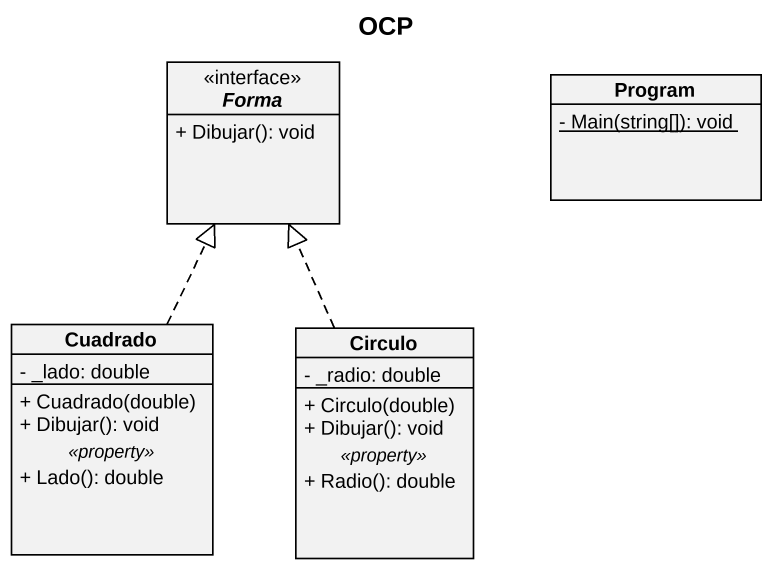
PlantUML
@startuml
title OCP
hide circle
hide empty members
skinparam classAttributeIconSize 0
interface Forma <<interface>> {
  + Dibujar(): void
}
class Program {
  {static} - Main(string[]): void
}
class Cuadrado {
  - _lado: double
  --
  + Cuadrado(double)
  + Dibujar(): void
  .. <<property>> ..
  + Lado(): double
}
class Circulo {
  - _radio: double
  --
  + Circulo(double)
  + Dibujar(): void
  .. <<property>> ..
  + Radio(): double
}
Cuadrado .up.|> Forma
Circulo .up.|> Forma
@enduml
